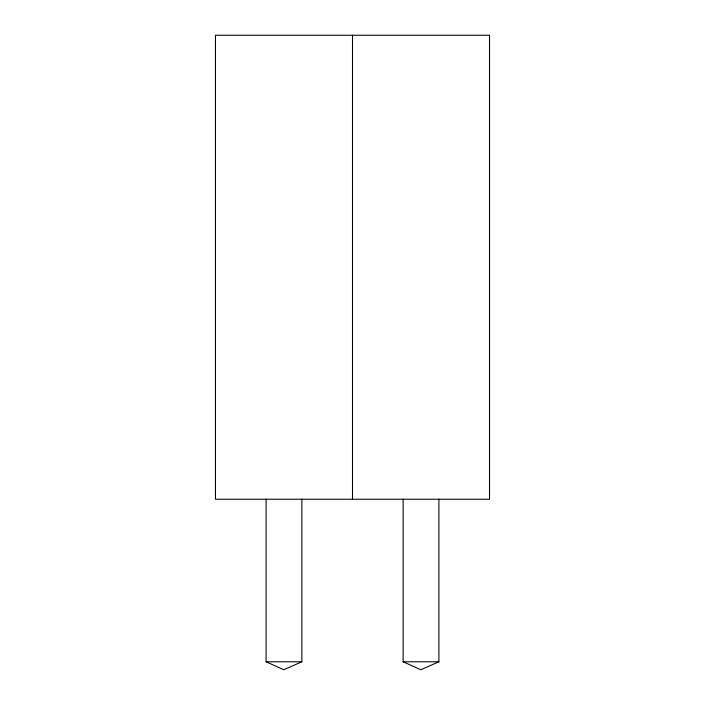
<?xml version="1.0" encoding="UTF-8"?>
<svg xmlns="http://www.w3.org/2000/svg" width="705" height="705" viewBox="0 0 705 705"><rect width="100%" height="100%" fill="white"/><g stroke="black" fill="none" stroke-linecap="round" stroke-linejoin="round"><path stroke-width="1.06" d="M301.863 499.237L301.863 661.784L283.771 669.75L266.102 661.784L266.102 499.237M438.898 499.237L438.898 661.784L420.814 669.75L403.137 661.784L403.137 499.237M266.102 661.784L301.863 661.784M403.137 661.784L438.898 661.784M352.5 35.25L352.5 499.237M489.534 35.25L215.466 35.25L215.466 499.237L489.534 499.237L489.534 35.25"/></g></svg>
